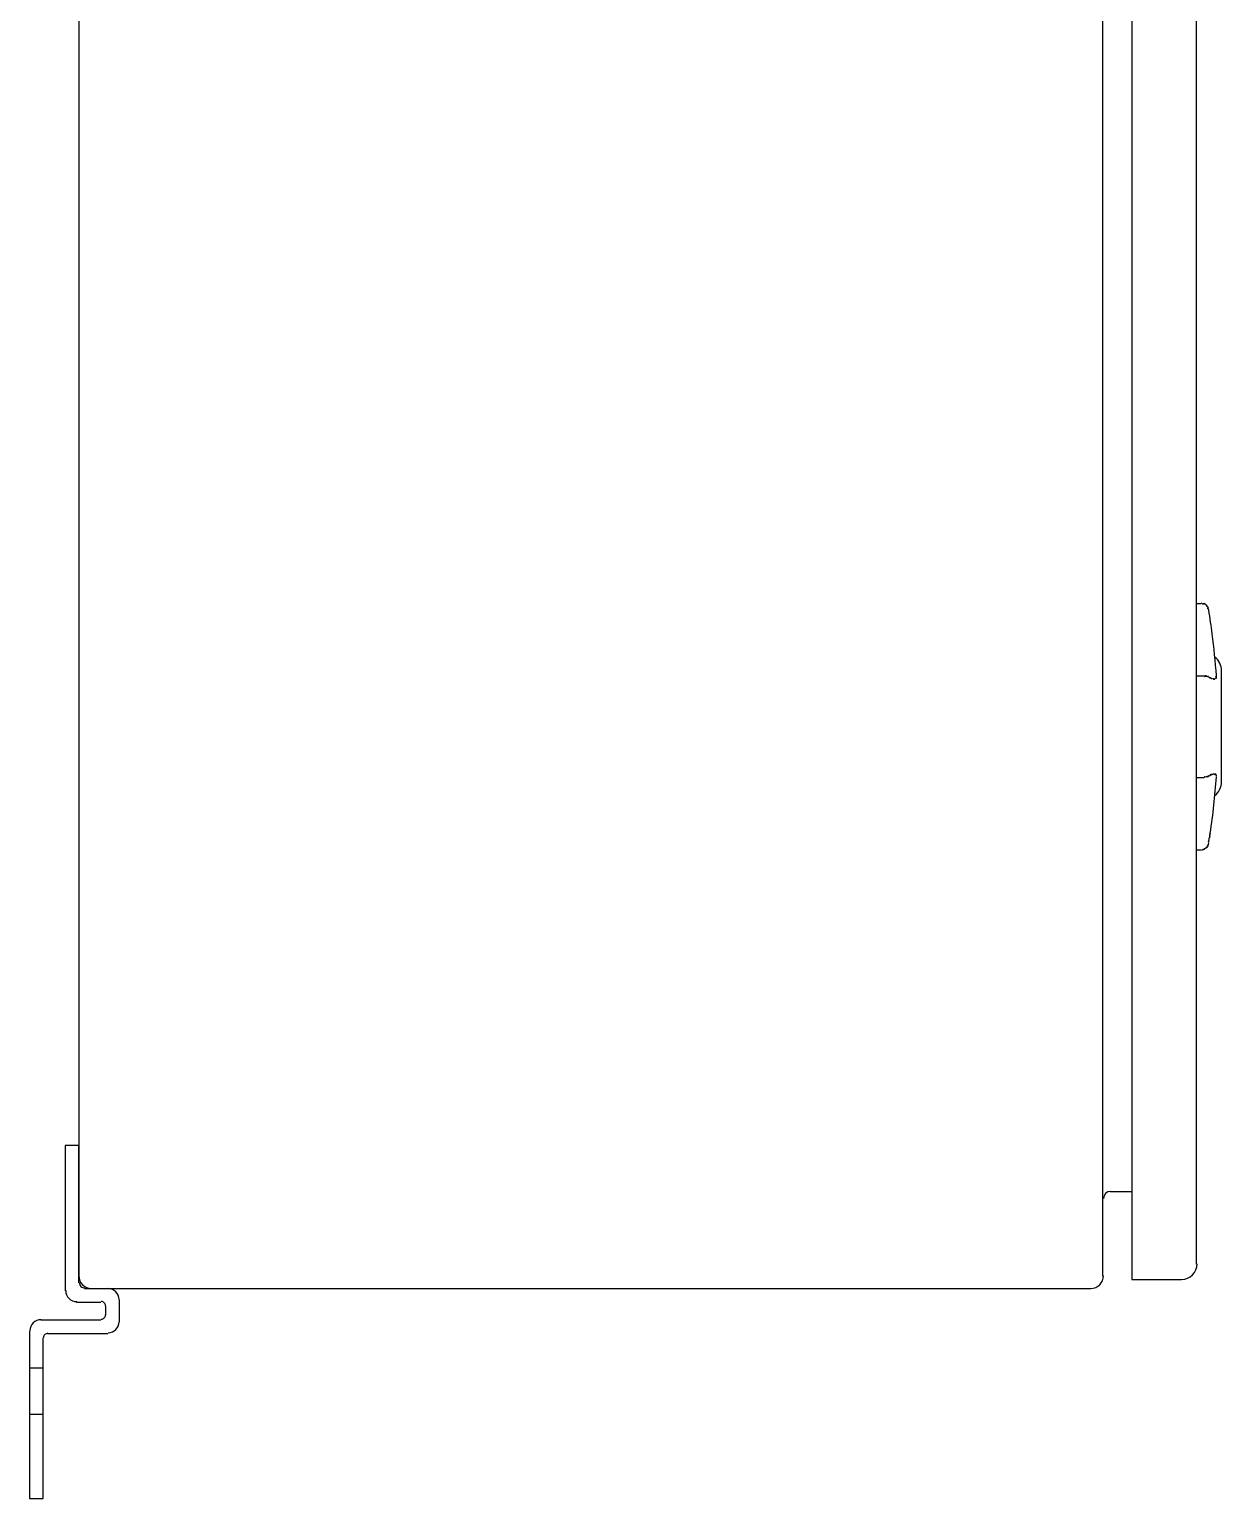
# Model space of a CAD drawing. Header units: feet. Extents: x -159 to 1687, y -48 to 1556.
# Drawn here: x 552.231 to 553.106, y 1042.877 to 1043.955 of the extents above; entities that cross this region are included whole.
import ezdxf

# ---------------------------------------------------------------- set-up
doc = ezdxf.new("R2010")
doc.units = ezdxf.units.FT
doc.header["$MEASUREMENT"] = 0
doc.layers.add('PDF_COLGADOR', color=7, linetype='Continuous', true_color=0x7f7f7f)
doc.layers.add('PDF_Cuadro', color=7, linetype='Continuous')

msp = doc.modelspace()

# ---------------------------------------------------------------- linework, layer by layer
at = {"layer": 'PDF_COLGADOR', "lineweight": 25}
for points in [[(552.26718, 1043.0352), (552.26718, 1043.13603), (552.25718, 1043.13603), (552.25718, 1043.02936)], [(552.27135, 1043.03103), (552.28843, 1043.03103)], [(552.26551, 1043.02103), (552.28343, 1043.02103)], [(552.28676, 1043.01811), (552.28676, 1043.01144)], [(552.29677, 1043.0227), (552.29677, 1043.00644)], [(552.23926, 1043.00811), (552.28343, 1043.00811)], [(552.23093, 1042.99978), (552.23093, 1042.87685), (552.24093, 1042.87685), (552.24093, 1042.99478)], [(552.24426, 1042.99811), (552.28843, 1042.99811)], [(552.24093, 1042.97269), (552.23093, 1042.97269)], [(552.24093, 1042.93852), (552.23093, 1042.93852)]]:
    msp.add_lwpolyline(points, dxfattribs=at)
for centre, radius, start, end in [((552.27156, 1043.0354), 0.00396, 179.99996, 270.00004), ((552.26572, 1043.02957), 0.00813, 180.00001, 269.99999), ((552.28864, 1043.0229), 0.00813, 0.00001, 89.99999), ((552.28364, 1043.01832), 0.00313, 359.99996, 90.00004), ((552.23947, 1042.99999), 0.00813, 90.00001, 179.99999), ((552.28364, 1043.01165), 0.00313, 269.99996, 0.00004), ((552.28864, 1043.00665), 0.00813, 270.00001, 359.99999), ((552.24447, 1042.99499), 0.00313, 89.99996, 180.00004)]:
    msp.add_arc(centre, radius, start, end, dxfattribs=at)
at = {"layer": 'PDF_Cuadro', "lineweight": 25}
for points in [[(552.26718, 1044.9907), (552.26718, 1043.0402)], [(553.01847, 1043.0402), (553.01847, 1044.9907)], [(553.07597, 1044.98987), (553.03972, 1044.98987), (553.03972, 1043.0377), (553.07597, 1043.0377)], [(553.08722, 1043.04895), (553.08722, 1044.97862)], [(553.08722, 1043.53355), (553.09055, 1043.53355)], [(553.09264, 1043.48022), (553.08722, 1043.48022)], [(553.10555, 1043.40271), (553.10555, 1043.48397)], [(553.08722, 1043.40605), (553.09264, 1043.40605)], [(553.09597, 1043.35979), (553.09597, 1043.35938)], [(553.09597, 1043.35854), (553.09597, 1043.35896)], [(553.09639, 1043.35979), (553.09639, 1043.36104)], [(553.09055, 1043.35271), (553.08722, 1043.35271)], [(553.02388, 1043.10228), (553.03972, 1043.10228)], [(552.27635, 1043.03103), (553.0093, 1043.03103)]]:
    msp.add_lwpolyline(points, dxfattribs=at)
for points in [[(553.09141, 1043.53354, 0.0206123), (553.09126, 1043.53355, -0.0020968), (553.09178, 1043.53351, 0.011745), (553.0916, 1043.53348)], [(553.09432, 1043.53256, 0.0115425), (553.09413, 1043.53273, 0.0125391), (553.09393, 1043.53289, 0.0119884), (553.09373, 1043.53304, 0.0118924), (553.09351, 1043.53318, 0.0119622), (553.0933, 1043.53331, 0.0125601), (553.09307, 1043.53343)], [(553.09499, 1043.5318, 0.0119595), (553.09484, 1043.532, 0.0124787), (553.09468, 1043.5322, 0.0117662), (553.0945, 1043.53239)], [(553.09543, 1043.53098, 0.011203), (553.09532, 1043.53117, 0.012315), (553.0952, 1043.53137)], [(553.10173, 1043.48071, 0.0145859), (553.09866, 1043.51136, 0.0082741), (553.09612, 1043.52866, 0.0004439), (553.09601, 1043.52936, 0.0226398), (553.09578, 1043.52985)], [(553.09639, 1043.36229), (553.0968, 1043.36271), (553.0968, 1043.36313, 0.0020634), (553.09695, 1043.36331)], [(553.09675, 1043.36198, 0.0003347), (553.09689, 1043.36288, 0.0004725), (553.09709, 1043.36418)]]:
    msp.add_lwpolyline(points, format="xyb", dxfattribs=at)
for points in [[(553.09215, 1043.53336, 0.0116183), (553.09192, 1043.53342, -0.0121842)], [(553.09313, 1043.48021, 0.0081509), (553.09296, 1043.48022, -0.0054848)]]:
    msp.add_lwpolyline(points, format="xyb", close=True, dxfattribs=at)
for centre, radius, start, end in [((553.09076, 1043.52705), 0.00692, 87.51486, 90.00868), ((553.09159, 1043.53204), 0.00152, 80.0401, 82.46644), ((553.09072, 1043.52823), 0.00533, 69.19086, 71.79379), ((553.09069, 1043.52858), 0.0054, 66.42972, 69.11118), ((553.09071, 1043.52823), 0.00533, 63.71796, 66.34801), ((553.09075, 1043.52834), 0.00522, 44.06428, 46.8454), ((553.09115, 1043.52861), 0.00474, 32.88198, 35.84402), ((553.09291, 1043.5292), 0.00264, 14.3616, 21.93858), ((553.0516, 1043.5125), 0.04741, 21.78109, 22.29738), ((553.08902, 1043.52769), 0.00742, 25.35474, 27.42509), ((553.09512, 1043.53051), 0.000827, 21.87999, 25.78704), ((553.09284, 1043.48418), 0.01271, 359.99981, 52.41692), ((553.09261, 1043.47115), 0.00906, 85.41222, 86.09841), ((553.09266, 1043.47237), 0.00784, 84.13733, 84.91709), ((553.09294, 1043.47276), 0.00787, 84.82169, 85.53531), ((553.09281, 1043.4718), 0.00883, 83.56918, 84.20086), ((553.09256, 1043.47178), 0.00884, 81.59047, 82.26147), ((553.09275, 1043.4708), 0.00942, 82.97501, 83.58299), ((553.09271, 1043.47025), 0.01039, 82.25387, 82.83315), ((553.09259, 1043.47175), 0.00887, 79.75969, 80.43187), ((553.09252, 1043.46917), 0.01149, 81.06749, 81.57866), ((553.09297, 1043.47202), 0.00818, 80.36537, 81.05823), ((553.09311, 1043.4738), 0.00639, 78.3805, 79.23618), ((553.09287, 1043.47139), 0.00882, 79.08719, 79.75659), ((553.09234, 1043.4693), 0.01097, 77.82, 78.33684), ((553.09279, 1043.47234), 0.00825, 75.91017, 76.59374), ((553.09282, 1043.47172), 0.00887, 76.45592, 77.12047), ((553.09294, 1043.47241), 0.00779, 74.72645, 75.43282), ((553.0932, 1043.47296), 0.00721, 73.95713, 74.69911), ((553.09293, 1043.47121), 0.009, 75.30468, 75.96271), ((553.09285, 1043.4721), 0.00811, 71.64269, 72.32586), ((553.09236, 1043.47013), 0.01016, 72.3351, 72.86678), ((553.09201, 1043.46814), 0.01214, 73.53978, 74.02995), ((553.09184, 1043.4681), 0.01263, 72.92593, 73.4025), ((553.09294, 1043.47191), 0.00822, 70.27905, 70.95825), ((553.09275, 1043.47139), 0.00926, 70.97865, 71.61691), ((553.0933, 1043.47283), 0.00724, 69.71226, 70.47623), ((553.09277, 1043.47092), 0.00923, 69.20358, 69.84231), ((553.09217, 1043.46991), 0.01084, 68.70969, 69.21885), ((553.09371, 1043.47356), 0.0064, 67.21227, 68.11755), ((553.09352, 1043.47297), 0.00711, 67.84025, 68.62012), ((553.09013, 1043.46563), 0.01564, 65.16703, 65.6505), ((553.09952, 1043.48544), 0.00657, 243.48659, 244.23329), ((553.10611, 1043.49782), 0.02081, 243.07974, 243.54239), ((553.10378, 1043.4939), 0.01611, 245.27153, 245.73741), ((553.10286, 1043.49166), 0.01354, 245.63196, 246.15267), ((553.10239, 1043.49094), 0.01263, 246.21299, 246.79887), ((553.10283, 1043.49181), 0.01376, 246.81824, 247.33711), ((553.10182, 1043.48931), 0.01106, 247.79687, 248.42165), ((553.10516, 1043.49776), 0.0204, 248.42668, 248.79492), ((553.10417, 1043.49541), 0.01759, 248.93296, 249.33286), ((553.10226, 1043.48999), 0.01225, 249.45362, 250.04211), ((553.10126, 1043.48697), 0.00878, 249.92532, 250.68942), ((553.10174, 1043.48917), 0.011, 252.00917, 252.66784), ((553.10273, 1043.49127), 0.01326, 250.76172, 251.29735), ((553.10381, 1043.49462), 0.01684, 251.48551, 251.8719), ((553.10103, 1043.48637), 0.00827, 254.04723, 254.81402), ((553.10152, 1043.48764), 0.00949, 253.26403, 253.9783), ((553.10155, 1043.48739), 0.00925, 252.63464, 253.35391), ((553.10105, 1043.48663), 0.00848, 254.85809, 255.68842), ((553.10098, 1043.4863), 0.00778, 255.67225, 256.46243), ((553.10098, 1043.48697), 0.00844, 258.43903, 259.20504), ((553.10028, 1043.48297), 0.00483, 259.19826, 260.39098), ((553.10109, 1043.48545), 0.00731, 256.55712, 257.45083), ((553.10096, 1043.48508), 0.00697, 257.47545, 258.3168), ((553.10069, 1043.48418), 0.00604, 260.34148, 261.41233), ((553.10032, 1043.48313), 0.00458, 262.68439, 264.00271), ((553.10027, 1043.48198), 0.00343, 261.31922, 262.89215), ((553.1003, 1043.48232), 0.00377, 265.42955, 266.99833), ((553.10038, 1043.48213), 0.00358, 264.10183, 265.46252), ((553.10036, 1043.48159), 0.00346, 266.95735, 268.48134), ((553.10035, 1043.48213), 0.00358, 268.56404, 270.06364), ((553.10035, 1043.48035), 0.00221, 270.03216, 272.26457), ((553.10035, 1043.48063), 0.0025, 272.21772, 274.34003), ((553.10034, 1043.4801), 0.00196, 274.21408, 276.6821), ((553.10033, 1043.48006), 0.00151, 279.10357, 281.90441), ((553.10031, 1043.4797), 0.00115, 284.85566, 288.01531), ((553.10034, 1043.4809), 0.00235, 276.82432, 278.99149), ((553.10038, 1043.47987), 0.00132, 281.77303, 284.8707), ((553.10039, 1043.47948), 0.00092, 291.08912, 295.14226), ((553.10034, 1043.47962), 0.00149, 288.18633, 291.31414), ((553.10035, 1043.47958), 0.00103, 305.98734, 309.52051), ((553.10026, 1043.47965), 0.00115, 320.59075, 323.63936), ((553.10022, 1043.47968), 0.0012, 323.83148, 326.81316), ((553.10071, 1043.4797), 0.00116, 295.07861, 298.36611), ((553.1002, 1043.47967), 0.00121, 330.17953, 332.97228), ((553.10078, 1043.47955), 0.000995, 298.66502, 302.58783), ((553.10073, 1043.47964), 0.00109, 302.33437, 305.8582), ((553.09945, 1043.48001), 0.00194, 358.81147, 2.88134), ((553.10073, 1043.47962), 0.00109, 309.80766, 313.24054), ((553.10086, 1043.4795), 0.000905, 312.58559, 316.63919), ((553.10062, 1043.47971), 0.00123, 317.00834, 320.13396), ((553.10043, 1043.47954), 0.00136, 327.13011, 330.33725), ((553.10046, 1043.47954), 0.00133, 333.23459, 336.36107), ((553.10031, 1043.47961), 0.00149, 336.14564, 339.05744), ((553.09998, 1043.47957), 0.00182, 339.14637, 341.75223), ((553.09996, 1043.47971), 0.00187, 341.9729, 344.116), ((553.10028, 1043.4795), 0.00151, 344.21413, 347.07837), ((553.10009, 1043.47956), 0.00171, 346.65973, 349.35346), ((553.10007, 1043.47992), 0.00173, 348.71595, 351.37383), ((553.0972, 1043.47999), 0.0046, 3.05065, 5.85745), ((553.10041, 1043.47952), 0.00139, 350.99051, 353.92903), ((553.09863, 1043.48001), 0.00318, 355.23213, 356.82213), ((553.09894, 1043.48002), 0.00286, 353.58954, 355.26703), ((553.09283, 1043.42109), 0.01463, 270.17299, 270.69725), ((553.09285, 1043.40991), 0.00344, 270.68572, 271.89153), ((553.09285, 1043.41496), 0.0085, 272.5303, 273.21426), ((553.09287, 1043.41491), 0.00845, 273.2342, 273.91994), ((553.0922, 1043.41836), 0.01191, 275.92789, 276.42789), ((553.09273, 1043.41712), 0.01066, 273.90562, 274.46038), ((553.09285, 1043.41487), 0.00841, 274.61067, 275.30104), ((553.0926, 1043.41475), 0.00827, 276.45919, 277.19438), ((553.09293, 1043.41457), 0.0081, 275.17256, 275.87511), ((553.09228, 1043.41929), 0.01287, 277.23151, 277.66824), ((553.09261, 1043.41515), 0.00867, 279.04956, 279.72544), ((553.09278, 1043.41547), 0.00902, 277.77446, 278.40393), ((553.0928, 1043.41381), 0.00731, 280.26096, 281.06238), ((553.09301, 1043.41437), 0.00831, 278.35353, 279.07989), ((553.09267, 1043.41466), 0.00817, 281.51786, 282.21199), ((553.09292, 1043.41495), 0.00848, 279.6877, 280.34364), ((553.09302, 1043.41412), 0.00764, 280.84122, 281.55975), ((553.09206, 1043.41834), 0.01192, 282.2063, 282.70507), ((553.09273, 1043.41534), 0.00885, 282.7117, 283.37715), ((553.09196, 1043.41751), 0.01111, 285.26806, 285.77784), ((553.09265, 1043.41507), 0.00858, 285.79563, 286.46323), ((553.09217, 1043.41812), 0.01174, 283.95135, 284.45131), ((553.0931, 1043.41484), 0.00835, 283.18145, 283.86244), ((553.09216, 1043.41796), 0.01159, 284.6818, 285.18164), ((553.09202, 1043.4176), 0.0112, 286.95902, 287.46901), ((553.09343, 1043.41337), 0.00675, 286.23747, 287.09496), ((553.09267, 1043.4155), 0.00941, 287.55101, 288.18876), ((553.09212, 1043.41714), 0.01073, 288.80536, 289.3225), ((553.09373, 1043.4127), 0.006, 289.67304, 290.59539), ((553.09223, 1043.41771), 0.01134, 288.18541, 288.68601), ((553.09162, 1043.41901), 0.01262, 289.40364, 289.87656), ((553.09238, 1043.41629), 0.0101, 290.32763, 290.93692), ((553.09405, 1043.41262), 0.00575, 291.67924, 293.26741), ((553.0915, 1043.41804), 0.01192, 293.26493, 294.42605), ((553.10558, 1043.3895), 0.01973, 116.3902, 116.95345), ((553.10039, 1043.40035), 0.0076, 115.55292, 116.52294), ((552.57462, 1043.44332), 0.52843, 351.49053, 356.00157), ((553.10033, 1043.4005), 0.0075, 113.34943, 114.02838), ((553.1003, 1043.40194), 0.00645, 111.7058, 112.42749), ((553.10034, 1043.40222), 0.00643, 111.01427, 111.73059), ((553.10048, 1043.40353), 0.00499, 98.31238, 99.15827), ((553.10036, 1043.40692), 0.00162, 85.43509, 87.23401), ((553.10039, 1043.40703), 0.00152, 82.63767, 84.44974), ((553.10036, 1043.40716), 0.00139, 79.47058, 81.53402), ((553.10034, 1043.40749), 0.00105, 75.45058, 77.79677), ((553.09284, 1043.40292), 0.01271, 307.58308, 0.00019), ((553.10028, 1043.40638), 0.00217, 77.72746, 79.26127), ((553.10037, 1043.40719), 0.00135, 73.24449, 75.50038), ((553.10081, 1043.40764), 0.000901, 67.98717, 70.77857), ((553.10078, 1043.40753), 0.00101, 66.01167, 68.66294), ((553.10081, 1043.4076), 0.000933, 63.09147, 65.86211), ((553.1009, 1043.40778), 0.000736, 60.55212, 63.88141), ((553.10083, 1043.40762), 0.000909, 58.29414, 61.11545), ((553.10081, 1043.40758), 0.000947, 56.17912, 58.77789), ((553.10096, 1043.40779), 0.00069, 53.04525, 56.76359), ((553.10032, 1043.4072), 0.00106, 3.65786, 6.4188), ((553.10077, 1043.40751), 0.00103, 49.41756, 51.76205), ((553.10041, 1043.40714), 0.00137, 38.46363, 40.49511), ((553.10031, 1043.40706), 0.0015, 33.11033, 34.94033), ((553.10049, 1043.40722), 0.00131, 6.67715, 9.13951), ((553.09694, 1043.40683), 0.00486, 355.00143, 355.91028), ((553.10086, 1043.40719), 0.000938, 4.84575, 7.78531), ((553.0987, 1043.40709), 0.0031, 359.8103, 0.94872), ((553.09823, 1043.40704), 0.00358, 358.05447, 359.10961), ((553.08957, 1043.3596), 0.00667, 350.49781, 351.27003), ((553.0995, 1043.35844), 0.00329, 170.17281, 171.27086), ((553.08335, 1043.36022), 0.01315, 350.39391, 350.94047), ((553.10151, 1043.35839), 0.00517, 170.37359, 171.24936), ((553.08104, 1043.36374), 0.01561, 350.8922, 351.39678), ((553.10249, 1043.36111), 0.00592, 170.78466, 171.60824), ((553.1002, 1043.36192), 0.00354, 170.44386, 171.49289), ((553.07758, 1043.36542), 0.01944, 350.88667, 351.33676), ((553.11012, 1043.36018), 0.01345, 170.73548, 171.27898), ((553.1047, 1043.36141), 0.00792, 170.84448, 171.55659), ((553.06776, 1043.36942), 0.02951, 351.23558, 351.60632), ((553.10641, 1043.36245), 0.00955, 170.92921, 171.571), ((553.09076, 1043.35928), 0.00615, 269.98441, 270.84109), ((553.09076, 1043.35591), 0.00278, 270.82617, 272.09917), ((553.02409, 1043.09707), 0.00521, 90.0007, 179.9993), ((553.07618, 1043.04915), 0.01146, 270.00039, 359.99961), ((552.27656, 1043.0404), 0.00938, 180.00025, 269.99975), ((553.00951, 1043.0404), 0.00938, 270.00025, 359.99975)]:
    msp.add_arc(centre, radius, start, end, dxfattribs=at)
for points in [[(553.09344, 1043.48025), (553.09337, 1043.48025), (553.09331, 1043.48026), (553.09324, 1043.48026)], [(553.09494, 1043.4804), (553.0949, 1043.4804), (553.09487, 1043.48041), (553.09483, 1043.48042)], [(553.09601, 1043.47933), (553.096, 1043.47933), (553.096, 1043.47933), (553.096, 1043.47934)], [(553.09639, 1043.4799), (553.09636, 1043.47991), (553.09634, 1043.47992), (553.09632, 1043.47993)], [(553.09654, 1043.47937), (553.09648, 1043.47939), (553.09642, 1043.47941), (553.09637, 1043.47944)], [(553.09671, 1043.47958), (553.09679, 1043.47954), (553.09688, 1043.4795), (553.09697, 1043.47945)], [(553.09698, 1043.47949), (553.09698, 1043.47948), (553.09698, 1043.47948), (553.09698, 1043.47948)], [(553.09721, 1043.47916), (553.09724, 1043.47915), (553.09728, 1043.47913), (553.09732, 1043.47911)], [(553.09778, 1043.47915), (553.09782, 1043.47913), (553.09786, 1043.47912), (553.09789, 1043.4791)], [(553.10177, 1043.4802), (553.10175, 1043.48037), (553.10174, 1043.48054), (553.10173, 1043.48071)], [(553.10178, 1043.47981), (553.10178, 1043.47987), (553.10178, 1043.47992), (553.10178, 1043.47998)], [(553.09271, 1043.4067), (553.09278, 1043.4067), (553.09284, 1043.4067), (553.09291, 1043.4067)], [(553.09328, 1043.40646), (553.09328, 1043.40646), (553.09329, 1043.40646), (553.09329, 1043.40646)], [(553.09588, 1043.4071), (553.09593, 1043.40713), (553.09599, 1043.40715), (553.09605, 1043.40717)], [(553.09695, 1043.4079), (553.09693, 1043.40789), (553.09691, 1043.40788), (553.09688, 1043.40787)], [(553.09707, 1043.40763), (553.09705, 1043.40762), (553.09702, 1043.40761), (553.097, 1043.4076)], [(553.09721, 1043.40756), (553.09718, 1043.40755), (553.09715, 1043.40754), (553.09713, 1043.40752)], [(553.09723, 1043.40744), (553.09721, 1043.40743), (553.09719, 1043.40742), (553.09716, 1043.4074)], [(553.0973, 1043.40788), (553.09728, 1043.40787), (553.09726, 1043.40786), (553.09723, 1043.40785)], [(553.09744, 1043.40801), (553.09741, 1043.408), (553.09738, 1043.40799), (553.09736, 1043.40798)], [(553.09769, 1043.40777), (553.09767, 1043.40776), (553.09765, 1043.40775), (553.09762, 1043.40774)], [(553.09778, 1043.40781), (553.09776, 1043.4078), (553.09773, 1043.40779), (553.0977, 1043.40778)], [(553.09781, 1043.40761), (553.09779, 1043.4076), (553.09777, 1043.40759), (553.09774, 1043.40758)], [(553.09784, 1043.40828), (553.09782, 1043.40827), (553.0978, 1043.40826), (553.09777, 1043.40825)], [(553.09814, 1043.40799), (553.09812, 1043.40798), (553.09809, 1043.40797), (553.09807, 1043.40796)], [(553.09818, 1043.40782), (553.09816, 1043.40781), (553.09813, 1043.4078), (553.0981, 1043.40779)], [(553.09821, 1043.40794), (553.09818, 1043.40793), (553.09816, 1043.40792), (553.09814, 1043.40792)], [(553.09837, 1043.4081), (553.09834, 1043.40809), (553.09831, 1043.40808), (553.09829, 1043.40807)], [(553.09841, 1043.40833), (553.09838, 1043.40832), (553.09835, 1043.40831), (553.09833, 1043.40831)], [(553.09853, 1043.4081), (553.09851, 1043.40809), (553.09848, 1043.40809), (553.09846, 1043.40808)], [(553.09859, 1043.40812), (553.09857, 1043.40812), (553.09855, 1043.40811), (553.09853, 1043.4081)], [(553.09861, 1043.40787), (553.09859, 1043.40786), (553.09856, 1043.40785), (553.09853, 1043.40784)], [(553.09866, 1043.4081), (553.09864, 1043.40809), (553.09862, 1043.40808), (553.09859, 1043.40808)], [(553.09872, 1043.4082), (553.09869, 1043.4082), (553.09867, 1043.40819), (553.09865, 1043.40818)], [(553.09877, 1043.4082), (553.09874, 1043.40819), (553.09872, 1043.40818), (553.09869, 1043.40818)], [(553.09894, 1043.40813), (553.09891, 1043.40812), (553.09889, 1043.40811), (553.09886, 1043.40811)], [(553.09894, 1043.40821), (553.09891, 1043.40821), (553.09889, 1043.4082), (553.09887, 1043.40819)], [(553.09902, 1043.40827), (553.099, 1043.40826), (553.09897, 1043.40826), (553.09895, 1043.40825)], [(553.09904, 1043.40821), (553.09902, 1043.4082), (553.09899, 1043.40819), (553.09897, 1043.40819)], [(553.0992, 1043.40835), (553.09917, 1043.40835), (553.09915, 1043.40834), (553.09913, 1043.40834)], [(553.09923, 1043.40837), (553.0992, 1043.40837), (553.09918, 1043.40836), (553.09916, 1043.40836)], [(553.09935, 1043.40841), (553.09932, 1043.4084), (553.0993, 1043.4084), (553.09927, 1043.40839)], [(553.09938, 1043.40833), (553.09936, 1043.40833), (553.09934, 1043.40832), (553.09931, 1043.40832)], [(553.0994, 1043.40846), (553.09938, 1043.40846), (553.09935, 1043.40845), (553.09933, 1043.40845)], [(553.09944, 1043.40841), (553.09942, 1043.40841), (553.0994, 1043.4084), (553.09938, 1043.4084)], [(553.09946, 1043.40805), (553.09944, 1043.40805), (553.09942, 1043.40805), (553.0994, 1043.40804)], [(553.09953, 1043.40837), (553.0995, 1043.40836), (553.09948, 1043.40836), (553.09946, 1043.40835)], [(553.09966, 1043.4085), (553.09963, 1043.4085), (553.09961, 1043.40849), (553.09959, 1043.40849)], [(553.09966, 1043.40808), (553.09964, 1043.40807), (553.09962, 1043.40807), (553.0996, 1043.40807)], [(553.09988, 1043.40852), (553.09986, 1043.40852), (553.09984, 1043.40851), (553.09982, 1043.40851)], [(553.09994, 1043.40853), (553.09992, 1043.40853), (553.09989, 1043.40853), (553.09987, 1043.40852)], [(553.10004, 1043.40854), (553.10002, 1043.40853), (553.1, 1043.40853), (553.09997, 1043.40853)], [(553.10003, 1043.40853), (553.10002, 1043.40853), (553.1, 1043.40853), (553.09998, 1043.40852)], [(553.10013, 1043.40854), (553.10011, 1043.40854), (553.10009, 1043.40854), (553.10007, 1043.40854)], [(553.10023, 1043.40813), (553.10021, 1043.40813), (553.10019, 1043.40813), (553.10017, 1043.40813)], [(553.10029, 1043.40855), (553.10027, 1043.40855), (553.10025, 1043.40855), (553.10023, 1043.40854)], [(553.10034, 1043.40855), (553.10033, 1043.40855), (553.10031, 1043.40855), (553.10029, 1043.40855)], [(553.10041, 1043.40855), (553.10039, 1043.40855), (553.10037, 1043.40855), (553.10034, 1043.40855)], [(553.10045, 1043.40854), (553.10043, 1043.40855), (553.10041, 1043.40855), (553.10039, 1043.40855)], [(553.10048, 1043.40854), (553.10047, 1043.40854), (553.10045, 1043.40854), (553.10043, 1043.40855)], [(553.10062, 1043.40853), (553.1006, 1043.40853), (553.10058, 1043.40854), (553.10056, 1043.40854)], [(553.10068, 1043.40852), (553.10067, 1043.40852), (553.10065, 1043.40853), (553.10063, 1043.40853)], [(553.10099, 1043.40832), (553.10098, 1043.40833), (553.10097, 1043.40834), (553.10096, 1043.40834)], [(553.10105, 1043.40785), (553.10104, 1043.40786), (553.10104, 1043.40787), (553.10103, 1043.40788)], [(553.1011, 1043.40849), (553.10109, 1043.40849), (553.10107, 1043.4085), (553.10106, 1043.4085)], [(553.10111, 1043.40779), (553.1011, 1043.4078), (553.10109, 1043.40781), (553.10108, 1043.40782)], [(553.10114, 1043.40818), (553.10113, 1043.40819), (553.10112, 1043.4082), (553.10111, 1043.40821)], [(553.10118, 1043.40771), (553.10117, 1043.40772), (553.10117, 1043.40773), (553.10116, 1043.40774)], [(553.10133, 1043.4075), (553.10132, 1043.40752), (553.10132, 1043.40753), (553.10131, 1043.40755)], [(553.10136, 1043.40738), (553.10135, 1043.40739), (553.10135, 1043.40741), (553.10135, 1043.40742)], [(553.10138, 1043.40719), (553.10138, 1043.4072), (553.10138, 1043.40722), (553.10138, 1043.40723)], [(553.10139, 1043.40712), (553.10139, 1043.40713), (553.10139, 1043.40715), (553.10139, 1043.40717)], [(553.1015, 1043.40824), (553.10149, 1043.40825), (553.10148, 1043.40826), (553.10147, 1043.40827)], [(553.10154, 1043.40792), (553.10154, 1043.40793), (553.10153, 1043.40794), (553.10152, 1043.40796)], [(553.10159, 1043.40784), (553.10159, 1043.40785), (553.10158, 1043.40786), (553.10157, 1043.40788)], [(553.10162, 1043.4078), (553.10161, 1043.40781), (553.1016, 1043.40783), (553.10159, 1043.40784)], [(553.10164, 1043.40776), (553.10163, 1043.40777), (553.10163, 1043.40779), (553.10162, 1043.4078)], [(553.10166, 1043.40771), (553.10165, 1043.40773), (553.10165, 1043.40774), (553.10164, 1043.40776)], [(553.10168, 1043.40767), (553.10168, 1043.40769), (553.10167, 1043.4077), (553.10166, 1043.40771)], [(553.1017, 1043.40763), (553.10169, 1043.40764), (553.10169, 1043.40766), (553.10168, 1043.40767)], [(553.10172, 1043.40759), (553.10171, 1043.4076), (553.1017, 1043.40761), (553.1017, 1043.40763)], [(553.10173, 1043.40755), (553.10172, 1043.40756), (553.10172, 1043.40757), (553.10172, 1043.40759)], [(553.10175, 1043.40752), (553.10175, 1043.40753), (553.10174, 1043.40755), (553.10174, 1043.40757)], [(553.10175, 1043.40746), (553.10175, 1043.40748), (553.10175, 1043.40749), (553.10174, 1043.4075)], [(553.10177, 1043.40742), (553.10177, 1043.40743), (553.10177, 1043.40745), (553.10176, 1043.40746)], [(553.10178, 1043.40737), (553.10178, 1043.40738), (553.10178, 1043.4074), (553.10177, 1043.40742)], [(553.1018, 1043.40719), (553.1018, 1043.40721), (553.1018, 1043.40723), (553.1018, 1043.40725)], [(553.1018, 1043.40703), (553.1018, 1043.40705), (553.1018, 1043.40707), (553.1018, 1043.40708)], [(553.1018, 1043.40693), (553.1018, 1043.40695), (553.1018, 1043.40697), (553.1018, 1043.40698)], [(553.1018, 1043.40664), (553.1018, 1043.40664), (553.1018, 1043.40664), (553.1018, 1043.40664)], [(553.1018, 1043.40651), (553.1018, 1043.40652), (553.1018, 1043.40654), (553.1018, 1043.40655)], [(553.10183, 1043.40665), (553.10183, 1043.40668), (553.10183, 1043.40672), (553.10183, 1043.40675)], [(553.09565, 1043.3575), (553.09565, 1043.3575), (553.09565, 1043.35749), (553.09565, 1043.35749)], [(553.09574, 1043.35771), (553.09574, 1043.35772), (553.09574, 1043.35773), (553.09574, 1043.35774)], [(553.09577, 1043.35858), (553.09577, 1043.3586), (553.09577, 1043.35862), (553.09578, 1043.35864)], [(553.09583, 1043.35744), (553.09583, 1043.35745), (553.09583, 1043.35746), (553.09583, 1043.35746)], [(553.09584, 1043.35769), (553.09584, 1043.35768), (553.09584, 1043.35767), (553.09584, 1043.35767)], [(553.09586, 1043.35748), (553.09586, 1043.35747), (553.09586, 1043.35746), (553.09585, 1043.35745)], [(553.0959, 1043.35794), (553.09589, 1043.35793), (553.09589, 1043.35791), (553.09589, 1043.35789)], [(553.09593, 1043.35797), (553.09593, 1043.35795), (553.09593, 1043.35794), (553.09592, 1043.35792)], [(553.09592, 1043.35759), (553.09592, 1043.35758), (553.09592, 1043.35757), (553.09592, 1043.35756)], [(553.09594, 1043.35754), (553.09594, 1043.35755), (553.09594, 1043.35755), (553.09594, 1043.35756)], [(553.09602, 1043.35793), (553.09602, 1043.35791), (553.09602, 1043.3579), (553.09602, 1043.35789)], [(553.09608, 1043.35888), (553.09608, 1043.35892), (553.09609, 1043.35896), (553.09609, 1043.35899)], [(553.09608, 1043.35753), (553.09608, 1043.35754), (553.09608, 1043.35755), (553.09608, 1043.35756)], [(553.0961, 1043.35973), (553.09611, 1043.35977), (553.09611, 1043.3598), (553.09612, 1043.35984)], [(553.09611, 1043.35782), (553.09612, 1043.35784), (553.09612, 1043.35785), (553.09612, 1043.35786)], [(553.09614, 1043.35856), (553.09614, 1043.35859), (553.09615, 1043.35862), (553.09615, 1043.35866)], [(553.09614, 1043.35822), (553.09614, 1043.35823), (553.09614, 1043.35823), (553.09614, 1043.35824)], [(553.09614, 1043.35755), (553.09614, 1043.35755), (553.09614, 1043.35754), (553.09614, 1043.35753)], [(553.09618, 1043.35781), (553.09618, 1043.35782), (553.09618, 1043.35783), (553.09618, 1043.35784)], [(553.09619, 1043.35784), (553.09619, 1043.35786), (553.09619, 1043.35787), (553.09619, 1043.35789)], [(553.0962, 1043.35924), (553.09621, 1043.35927), (553.09621, 1043.35929), (553.09622, 1043.35932)], [(553.09621, 1043.35763), (553.09621, 1043.35764), (553.09622, 1043.35766), (553.09622, 1043.35767)], [(553.09624, 1043.35948), (553.09624, 1043.3595), (553.09625, 1043.35953), (553.09625, 1043.35956)], [(553.09626, 1043.35912), (553.09626, 1043.35914), (553.09627, 1043.35917), (553.09627, 1043.3592)], [(553.0963, 1043.35863), (553.0963, 1043.35864), (553.0963, 1043.35865), (553.0963, 1043.35866)], [(553.0963, 1043.35835), (553.0963, 1043.35836), (553.0963, 1043.35837), (553.0963, 1043.35838)], [(553.09634, 1043.35951), (553.09634, 1043.35953), (553.09634, 1043.35955), (553.09635, 1043.35957)], [(553.09637, 1043.36121), (553.09637, 1043.36123), (553.09637, 1043.36124), (553.09638, 1043.36125)], [(553.09641, 1043.359), (553.09641, 1043.35897), (553.0964, 1043.35894), (553.0964, 1043.35891)], [(553.09641, 1043.36121), (553.09641, 1043.36123), (553.09642, 1043.36126), (553.09642, 1043.36129)], [(553.09643, 1043.361), (553.09643, 1043.36102), (553.09643, 1043.36103), (553.09643, 1043.36104)], [(553.09643, 1043.36021), (553.09643, 1043.36022), (553.09643, 1043.36022), (553.09643, 1043.36023)], [(553.09649, 1043.36038), (553.09649, 1043.36039), (553.09649, 1043.3604), (553.0965, 1043.36041)], [(553.0965, 1043.36007), (553.0965, 1043.36009), (553.09651, 1043.3601), (553.09651, 1043.36012)], [(553.09653, 1043.36152), (553.09654, 1043.36154), (553.09654, 1043.36157), (553.09654, 1043.36159)], [(553.09656, 1043.36138), (553.09657, 1043.36142), (553.09658, 1043.36147), (553.09659, 1043.36152)], [(553.0966, 1043.36369), (553.0966, 1043.3637), (553.0966, 1043.36372), (553.0966, 1043.36374)], [(553.09663, 1043.36071), (553.09663, 1043.36073), (553.09664, 1043.36074), (553.09664, 1043.36076)], [(553.09668, 1043.36176), (553.09669, 1043.3618), (553.09669, 1043.36183), (553.0967, 1043.36186)], [(553.09674, 1043.3621), (553.09675, 1043.36214), (553.09676, 1043.36218), (553.09676, 1043.36223)], [(553.09675, 1043.36284), (553.09675, 1043.36285), (553.09675, 1043.36287), (553.09675, 1043.36288)], [(553.09676, 1043.36373), (553.09677, 1043.36375), (553.09677, 1043.36377), (553.09677, 1043.36379)], [(553.09678, 1043.35996), (553.09678, 1043.35997), (553.09679, 1043.35999), (553.09679, 1043.36001)], [(553.0969, 1043.36288), (553.0969, 1043.36289), (553.0969, 1043.36291), (553.0969, 1043.36292)], [(553.09694, 1043.36329), (553.09694, 1043.36331), (553.09694, 1043.36333), (553.09695, 1043.36335)], [(553.09697, 1043.36418), (553.09698, 1043.36422), (553.09699, 1043.36427), (553.09699, 1043.36431)], [(553.09699, 1043.36176), (553.097, 1043.36179), (553.097, 1043.36183), (553.09701, 1043.36186)], [(553.09705, 1043.36421), (553.09706, 1043.36424), (553.09706, 1043.36427), (553.09707, 1043.3643)], [(553.0971, 1043.36391), (553.0971, 1043.36395), (553.09711, 1043.36398), (553.09711, 1043.36402)], [(553.09726, 1043.36483), (553.09728, 1043.36492), (553.09729, 1043.36501), (553.0973, 1043.3651)], [(553.09114, 1043.35272), (553.09115, 1043.35272), (553.09117, 1043.35272), (553.09119, 1043.35272)], [(553.09125, 1043.35273), (553.09126, 1043.35273), (553.09128, 1043.35273), (553.0913, 1043.35273)], [(553.09131, 1043.35313), (553.09132, 1043.35313), (553.09133, 1043.35313), (553.09134, 1043.35313)], [(553.09137, 1043.35313), (553.09138, 1043.35313), (553.09139, 1043.35313), (553.0914, 1043.35314)], [(553.09143, 1043.35274), (553.09144, 1043.35274), (553.09146, 1043.35274), (553.09147, 1043.35274)], [(553.09145, 1043.35278), (553.09147, 1043.35278), (553.09148, 1043.35279), (553.0915, 1043.35279)], [(553.09149, 1043.35317), (553.09151, 1043.35317), (553.09152, 1043.35317), (553.09154, 1043.35317)], [(553.09149, 1043.35275), (553.09151, 1043.35275), (553.09152, 1043.35275), (553.09154, 1043.35275)], [(553.0915, 1043.35315), (553.09151, 1043.35315), (553.09152, 1043.35315), (553.09153, 1043.35315)], [(553.09151, 1043.35287), (553.09153, 1043.35288), (553.09155, 1043.35288), (553.09156, 1043.35288)], [(553.09151, 1043.35272), (553.09152, 1043.35273), (553.09153, 1043.35273), (553.09154, 1043.35273)], [(553.09154, 1043.35314), (553.09155, 1043.35315), (553.09156, 1043.35315), (553.09157, 1043.35315)], [(553.09161, 1043.35315), (553.09162, 1043.35315), (553.09163, 1043.35316), (553.09164, 1043.35316)], [(553.09162, 1043.35315), (553.09163, 1043.35315), (553.09165, 1043.35316), (553.09166, 1043.35316)], [(553.09166, 1043.35316), (553.09167, 1043.35317), (553.09168, 1043.35317), (553.09169, 1043.35317)], [(553.0917, 1043.35289), (553.09172, 1043.3529), (553.09174, 1043.3529), (553.09176, 1043.3529)], [(553.09175, 1043.35278), (553.09176, 1043.35278), (553.09178, 1043.35278), (553.0918, 1043.35278)], [(553.0918, 1043.35319), (553.09181, 1043.35319), (553.09182, 1043.35319), (553.09183, 1043.3532)], [(553.09184, 1043.35294), (553.09186, 1043.35294), (553.09188, 1043.35295), (553.09189, 1043.35295)], [(553.09186, 1043.3533), (553.09188, 1043.3533), (553.0919, 1043.3533), (553.09191, 1043.35331)], [(553.09195, 1043.35295), (553.09197, 1043.35295), (553.09199, 1043.35295), (553.092, 1043.35296)], [(553.09199, 1043.35316), (553.09199, 1043.35316), (553.092, 1043.35316), (553.09201, 1043.35317)], [(553.09201, 1043.35335), (553.09202, 1043.35335), (553.09203, 1043.35335), (553.09204, 1043.35335)], [(553.09201, 1043.35323), (553.09202, 1043.35323), (553.09203, 1043.35323), (553.09204, 1043.35323)], [(553.09201, 1043.35317), (553.09202, 1043.35317), (553.09203, 1043.35317), (553.09203, 1043.35317)], [(553.09206, 1043.35341), (553.09208, 1043.35342), (553.09209, 1043.35342), (553.0921, 1043.35342)], [(553.09207, 1043.35318), (553.09208, 1043.35318), (553.09209, 1043.35318), (553.0921, 1043.35318)], [(553.09217, 1043.35331), (553.09218, 1043.35331), (553.0922, 1043.35331), (553.09221, 1043.35332)], [(553.0922, 1043.35292), (553.09221, 1043.35293), (553.09223, 1043.35293), (553.09224, 1043.35294)], [(553.09224, 1043.35326), (553.09225, 1043.35326), (553.09226, 1043.35326), (553.09227, 1043.35327)], [(553.09227, 1043.35333), (553.09228, 1043.35334), (553.0923, 1043.35334), (553.09231, 1043.35335)], [(553.09229, 1043.35324), (553.0923, 1043.35324), (553.09231, 1043.35324), (553.09232, 1043.35324)], [(553.09232, 1043.35324), (553.09232, 1043.35325), (553.09233, 1043.35325), (553.09234, 1043.35325)], [(553.09234, 1043.35323), (553.09235, 1043.35324), (553.09236, 1043.35324), (553.09237, 1043.35324)], [(553.09236, 1043.35321), (553.09238, 1043.35321), (553.0924, 1043.35322), (553.09241, 1043.35322)], [(553.09241, 1043.35327), (553.09243, 1043.35327), (553.09245, 1043.35328), (553.09246, 1043.35328)], [(553.09249, 1043.35326), (553.0925, 1043.35326), (553.09251, 1043.35326), (553.09252, 1043.35327)], [(553.0925, 1043.35343), (553.09251, 1043.35343), (553.09252, 1043.35343), (553.09253, 1043.35344)], [(553.09254, 1043.35366), (553.09255, 1043.35366), (553.09257, 1043.35367), (553.09259, 1043.35367)], [(553.0926, 1043.35331), (553.09262, 1043.35331), (553.09263, 1043.35332), (553.09264, 1043.35332)], [(553.09264, 1043.35348), (553.09265, 1043.35348), (553.09266, 1043.35349), (553.09267, 1043.35349)], [(553.09266, 1043.35331), (553.09267, 1043.35332), (553.09268, 1043.35332), (553.09269, 1043.35333)], [(553.09267, 1043.35349), (553.09268, 1043.3535), (553.0927, 1043.3535), (553.09271, 1043.35351)], [(553.09271, 1043.3534), (553.09272, 1043.35341), (553.09274, 1043.35342), (553.09275, 1043.35342)], [(553.09274, 1043.35352), (553.09275, 1043.35352), (553.09276, 1043.35353), (553.09277, 1043.35353)], [(553.09277, 1043.35353), (553.09278, 1043.35354), (553.09279, 1043.35354), (553.0928, 1043.35354)], [(553.09278, 1043.35388), (553.09279, 1043.35389), (553.0928, 1043.35389), (553.09281, 1043.3539)], [(553.09283, 1043.35356), (553.09285, 1043.35356), (553.09286, 1043.35357), (553.09287, 1043.35357)], [(553.09289, 1043.35369), (553.0929, 1043.3537), (553.09292, 1043.3537), (553.09293, 1043.35371)], [(553.09292, 1043.35363), (553.09293, 1043.35363), (553.09294, 1043.35364), (553.09295, 1043.35364)], [(553.09295, 1043.35344), (553.09296, 1043.35344), (553.09297, 1043.35345), (553.09298, 1043.35345)], [(553.09304, 1043.35368), (553.09305, 1043.35368), (553.09307, 1043.35369), (553.09308, 1043.35369)], [(553.09311, 1043.35375), (553.09312, 1043.35375), (553.09313, 1043.35376), (553.09315, 1043.35377)], [(553.09312, 1043.35358), (553.09313, 1043.35359), (553.09314, 1043.35359), (553.09315, 1043.3536)], [(553.09313, 1043.35367), (553.09314, 1043.35368), (553.09315, 1043.35368), (553.09317, 1043.35369)], [(553.09315, 1043.35371), (553.09316, 1043.35372), (553.09318, 1043.35372), (553.09319, 1043.35373)], [(553.09316, 1043.354), (553.09317, 1043.354), (553.09318, 1043.35401), (553.09319, 1043.35401)], [(553.09321, 1043.3536), (553.09322, 1043.35361), (553.09323, 1043.35361), (553.09324, 1043.35362)], [(553.09323, 1043.35348), (553.09324, 1043.35349), (553.09325, 1043.35349), (553.09326, 1043.3535)], [(553.09324, 1043.35353), (553.09325, 1043.35354), (553.09327, 1043.35355), (553.09328, 1043.35355)], [(553.09328, 1043.35355), (553.09329, 1043.35356), (553.0933, 1043.35357), (553.09331, 1043.35357)], [(553.09329, 1043.35378), (553.0933, 1043.35379), (553.09331, 1043.35379), (553.09332, 1043.3538)], [(553.09331, 1043.3536), (553.09332, 1043.35361), (553.09333, 1043.35361), (553.09334, 1043.35362)], [(553.09334, 1043.35384), (553.09335, 1043.35385), (553.09336, 1043.35385), (553.09337, 1043.35386)], [(553.09339, 1043.35373), (553.0934, 1043.35374), (553.09341, 1043.35374), (553.09343, 1043.35375)], [(553.09343, 1043.35375), (553.09344, 1043.35376), (553.09345, 1043.35376), (553.09346, 1043.35377)], [(553.09346, 1043.35377), (553.09347, 1043.35378), (553.09348, 1043.35378), (553.09349, 1043.35379)], [(553.09349, 1043.35379), (553.09351, 1043.3538), (553.09352, 1043.35381), (553.09353, 1043.35381)], [(553.09364, 1043.35388), (553.09365, 1043.35389), (553.09366, 1043.3539), (553.09367, 1043.35391)], [(553.09368, 1043.35383), (553.0937, 1043.35384), (553.09371, 1043.35384), (553.09372, 1043.35385)], [(553.09372, 1043.35405), (553.09373, 1043.35405), (553.09374, 1043.35406), (553.09375, 1043.35407)], [(553.09372, 1043.35366), (553.09374, 1043.35367), (553.09375, 1043.35367), (553.09376, 1043.35368)], [(553.09376, 1043.35408), (553.09377, 1043.35408), (553.09377, 1043.35409), (553.09378, 1043.3541)], [(553.09381, 1043.35372), (553.09382, 1043.35373), (553.09384, 1043.35374), (553.09385, 1043.35374)], [(553.09382, 1043.35412), (553.09383, 1043.35412), (553.09383, 1043.35413), (553.09384, 1043.35414)], [(553.09385, 1043.35435), (553.09386, 1043.35436), (553.09387, 1043.35437), (553.09389, 1043.35438)], [(553.09389, 1043.35438), (553.0939, 1043.35439), (553.09391, 1043.3544), (553.09392, 1043.35441)], [(553.09389, 1043.35428), (553.0939, 1043.35428), (553.09391, 1043.35429), (553.09392, 1043.3543)], [(553.0939, 1043.35387), (553.09392, 1043.35388), (553.09393, 1043.35389), (553.09394, 1043.3539)], [(553.09392, 1043.35419), (553.09392, 1043.3542), (553.09393, 1043.3542), (553.09394, 1043.35421)], [(553.09397, 1043.35423), (553.09398, 1043.35424), (553.09398, 1043.35425), (553.09399, 1043.35425)], [(553.09399, 1043.35425), (553.094, 1043.35426), (553.09401, 1043.35426), (553.09402, 1043.35427)], [(553.09401, 1043.35385), (553.09402, 1043.35386), (553.09403, 1043.35387), (553.09404, 1043.35387)], [(553.09403, 1043.35407), (553.09404, 1043.35408), (553.09405, 1043.35409), (553.09406, 1043.35409)], [(553.09414, 1043.35384), (553.09415, 1043.35385), (553.09416, 1043.35385), (553.09417, 1043.35386)], [(553.09421, 1043.35433), (553.09422, 1043.35434), (553.09423, 1043.35435), (553.09424, 1043.35436)], [(553.09427, 1043.35448), (553.09427, 1043.35449), (553.09428, 1043.3545), (553.09429, 1043.35451)], [(553.09433, 1043.35454), (553.09434, 1043.35455), (553.09435, 1043.35456), (553.09436, 1043.35457)], [(553.09434, 1043.35431), (553.09435, 1043.35432), (553.09436, 1043.35433), (553.09437, 1043.35434)], [(553.09435, 1043.35422), (553.09436, 1043.35423), (553.09437, 1043.35424), (553.09438, 1043.35425)], [(553.09436, 1043.35457), (553.09437, 1043.35458), (553.09438, 1043.35459), (553.09439, 1043.3546)], [(553.09438, 1043.35467), (553.09439, 1043.35468), (553.0944, 1043.35469), (553.09441, 1043.3547)], [(553.09443, 1043.35474), (553.09443, 1043.35475), (553.09444, 1043.35475), (553.09445, 1043.35476)], [(553.09443, 1043.35464), (553.09443, 1043.35464), (553.09444, 1043.35465), (553.09445, 1043.35466)], [(553.09444, 1043.35418), (553.09445, 1043.35419), (553.09446, 1043.3542), (553.09447, 1043.3542)], [(553.09447, 1043.3542), (553.09448, 1043.35421), (553.09449, 1043.35422), (553.0945, 1043.35423)], [(553.09448, 1043.35463), (553.0945, 1043.35465), (553.09451, 1043.35466), (553.09452, 1043.35467)], [(553.09448, 1043.35454), (553.09449, 1043.35455), (553.09449, 1043.35456), (553.0945, 1043.35457)], [(553.09456, 1043.3545), (553.09457, 1043.35451), (553.09458, 1043.35452), (553.09459, 1043.35453)], [(553.09456, 1043.35429), (553.09457, 1043.3543), (553.09458, 1043.3543), (553.09459, 1043.35431)], [(553.09457, 1043.35515), (553.09457, 1043.35516), (553.09458, 1043.35517), (553.09459, 1043.35518)], [(553.09463, 1043.35485), (553.09464, 1043.35486), (553.09465, 1043.35487), (553.09466, 1043.35488)], [(553.09468, 1043.3545), (553.09469, 1043.35451), (553.0947, 1043.35452), (553.09471, 1043.35453)], [(553.09473, 1043.35524), (553.09474, 1043.35524), (553.09475, 1043.35525), (553.09475, 1043.35526)], [(553.09476, 1043.35474), (553.09477, 1043.35475), (553.09478, 1043.35476), (553.09479, 1043.35477)], [(553.09476, 1043.35442), (553.09477, 1043.35443), (553.09478, 1043.35444), (553.09479, 1043.35445)], [(553.09478, 1043.35502), (553.09479, 1043.35503), (553.09479, 1043.35504), (553.0948, 1043.35505)], [(553.0948, 1043.35505), (553.09481, 1043.35506), (553.09482, 1043.35507), (553.09483, 1043.35508)], [(553.09481, 1043.35468), (553.09482, 1043.35469), (553.09482, 1043.3547), (553.09483, 1043.35471)], [(553.09486, 1043.35539), (553.09486, 1043.3554), (553.09487, 1043.35541), (553.09488, 1043.35542)], [(553.09486, 1043.35449), (553.09487, 1043.3545), (553.09488, 1043.35451), (553.09489, 1043.35452)], [(553.09488, 1043.35501), (553.09489, 1043.35502), (553.09489, 1043.35503), (553.0949, 1043.35504)], [(553.09489, 1043.35463), (553.0949, 1043.35464), (553.09491, 1043.35464), (553.09491, 1043.35465)], [(553.09493, 1043.35482), (553.09494, 1043.35483), (553.09495, 1043.35484), (553.09496, 1043.35485)], [(553.09495, 1043.35568), (553.09495, 1043.35569), (553.09496, 1043.3557), (553.09497, 1043.35572)], [(553.09496, 1043.35485), (553.09497, 1043.35486), (553.09498, 1043.35488), (553.09499, 1043.35489)], [(553.09498, 1043.35528), (553.09499, 1043.35529), (553.095, 1043.35531), (553.095, 1043.35532)], [(553.09504, 1043.35522), (553.09504, 1043.35523), (553.09505, 1043.35524), (553.09506, 1043.35525)], [(553.09514, 1043.35509), (553.09514, 1043.3551), (553.09515, 1043.35511), (553.09516, 1043.35512)], [(553.09514, 1043.35508), (553.09515, 1043.35509), (553.09516, 1043.3551), (553.09517, 1043.35511)], [(553.09518, 1043.35558), (553.09519, 1043.35559), (553.09519, 1043.3556), (553.0952, 1043.35561)], [(553.09518, 1043.35542), (553.09519, 1043.35543), (553.0952, 1043.35544), (553.0952, 1043.35545)], [(553.09518, 1043.35528), (553.09519, 1043.35529), (553.0952, 1043.35531), (553.09521, 1043.35532)], [(553.09522, 1043.35565), (553.09523, 1043.35566), (553.09524, 1043.35567), (553.09524, 1043.35568)], [(553.09524, 1043.35521), (553.09524, 1043.35522), (553.09525, 1043.35523), (553.09526, 1043.35524)], [(553.09525, 1043.35494), (553.09525, 1043.35495), (553.09526, 1043.35496), (553.09527, 1043.35498)], [(553.09526, 1043.35572), (553.09527, 1043.35573), (553.09528, 1043.35574), (553.09528, 1043.35575)], [(553.09528, 1043.35575), (553.09529, 1043.35576), (553.0953, 1043.35578), (553.0953, 1043.35579)], [(553.09529, 1043.35566), (553.0953, 1043.35567), (553.09531, 1043.35569), (553.09531, 1043.3557)], [(553.0953, 1043.35531), (553.09531, 1043.35532), (553.09532, 1043.35533), (553.09532, 1043.35533)], [(553.09531, 1043.3557), (553.09532, 1043.35571), (553.09532, 1043.35572), (553.09533, 1043.35573)], [(553.09532, 1043.35583), (553.09533, 1043.35584), (553.09534, 1043.35585), (553.09534, 1043.35586)], [(553.09532, 1043.35563), (553.09533, 1043.35564), (553.09534, 1043.35565), (553.09534, 1043.35566)], [(553.09532, 1043.35549), (553.09533, 1043.35551), (553.09534, 1043.35552), (553.09534, 1043.35553)], [(553.09532, 1043.35533), (553.09533, 1043.35534), (553.09534, 1043.35535), (553.09534, 1043.35536)], [(553.09536, 1043.35558), (553.09536, 1043.35559), (553.09537, 1043.3556), (553.09538, 1043.35561)], [(553.09538, 1043.35593), (553.09538, 1043.35594), (553.09539, 1043.35595), (553.0954, 1043.35596)], [(553.09541, 1043.35589), (553.09542, 1043.3559), (553.09542, 1043.35592), (553.09543, 1043.35593)], [(553.09544, 1043.35573), (553.09545, 1043.35574), (553.09545, 1043.35576), (553.09546, 1043.35577)], [(553.09546, 1043.35577), (553.09547, 1043.35578), (553.09547, 1043.35579), (553.09548, 1043.3558)], [(553.09548, 1043.35622), (553.09548, 1043.35623), (553.09549, 1043.35624), (553.09549, 1043.35625)], [(553.0955, 1043.35608), (553.0955, 1043.35609), (553.09551, 1043.35611), (553.09551, 1043.35612)], [(553.09552, 1043.3559), (553.09553, 1043.35591), (553.09553, 1043.35592), (553.09554, 1043.35593)], [(553.09554, 1043.35593), (553.09554, 1043.35595), (553.09555, 1043.35596), (553.09555, 1043.35597)], [(553.09557, 1043.35624), (553.09557, 1043.35626), (553.09558, 1043.35627), (553.09558, 1043.35628)], [(553.09558, 1043.35636), (553.09559, 1043.35637), (553.09559, 1043.35639), (553.0956, 1043.3564)], [(553.09558, 1043.35603), (553.09559, 1043.35604), (553.09559, 1043.35605), (553.0956, 1043.35607)], [(553.09561, 1043.35643), (553.09561, 1043.35645), (553.09562, 1043.35646), (553.09562, 1043.35647)], [(553.09562, 1043.35647), (553.09563, 1043.35648), (553.09563, 1043.35649), (553.09564, 1043.35651)], [(553.09563, 1043.35714), (553.09563, 1043.35715), (553.09564, 1043.35716), (553.09564, 1043.35717)], [(553.09563, 1043.35623), (553.09563, 1043.35624), (553.09564, 1043.35625), (553.09564, 1043.35626)], [(553.09564, 1043.35651), (553.09564, 1043.35652), (553.09565, 1043.35653), (553.09565, 1043.35654)], [(553.09565, 1043.35654), (553.09566, 1043.35656), (553.09566, 1043.35657), (553.09566, 1043.35658)], [(553.09566, 1043.35658), (553.09567, 1043.35659), (553.09567, 1043.35661), (553.09568, 1043.35662)], [(553.09566, 1043.35568), (553.09567, 1043.3557), (553.09567, 1043.35571), (553.09568, 1043.35572)], [(553.09568, 1043.35739), (553.09569, 1043.35739), (553.09569, 1043.3574), (553.09569, 1043.35741)], [(553.0957, 1043.35691), (553.09571, 1043.35692), (553.09571, 1043.35694), (553.09571, 1043.35695)], [(553.0957, 1043.35676), (553.09571, 1043.35677), (553.09571, 1043.35678), (553.09571, 1043.35679)], [(553.0957, 1043.35669), (553.09571, 1043.35671), (553.09571, 1043.35672), (553.09572, 1043.35673)], [(553.09572, 1043.35669), (553.09573, 1043.35671), (553.09573, 1043.35672), (553.09574, 1043.35673)], [(553.09575, 1043.3569), (553.09575, 1043.35691), (553.09576, 1043.35693), (553.09576, 1043.35694)], [(553.09577, 1043.35691), (553.09577, 1043.35692), (553.09578, 1043.35694), (553.09578, 1043.35695)], [(553.09578, 1043.35697), (553.09578, 1043.35698), (553.09578, 1043.35698), (553.09579, 1043.35699)], [(553.09578, 1043.3567), (553.09578, 1043.35671), (553.09578, 1043.35672), (553.09579, 1043.35673)], [(553.0958, 1043.35575), (553.09581, 1043.35576), (553.09582, 1043.35578), (553.09582, 1043.35579)], [(553.09583, 1043.35684), (553.09584, 1043.35685), (553.09584, 1043.35686), (553.09584, 1043.35688)], [(553.09584, 1043.35707), (553.09585, 1043.35708), (553.09585, 1043.35709), (553.09585, 1043.35711)], [(553.09584, 1043.35698), (553.09584, 1043.35699), (553.09585, 1043.357), (553.09585, 1043.35701)], [(553.09586, 1043.35728), (553.09586, 1043.35729), (553.09587, 1043.3573), (553.09587, 1043.35731)], [(553.09586, 1043.35588), (553.09587, 1043.35589), (553.09587, 1043.3559), (553.09588, 1043.35592)], [(553.09588, 1043.35738), (553.09588, 1043.35738), (553.09587, 1043.35737), (553.09587, 1043.35736)], [(553.09588, 1043.35722), (553.09588, 1043.35722), (553.09588, 1043.35723), (553.09588, 1043.35723)], [(553.09589, 1043.35709), (553.09589, 1043.3571), (553.09589, 1043.35711), (553.0959, 1043.35712)], [(553.09592, 1043.35735), (553.09592, 1043.35736), (553.09592, 1043.35737), (553.09592, 1043.35738)], [(553.09593, 1043.35719), (553.09594, 1043.35719), (553.09594, 1043.35719), (553.09594, 1043.3572)], [(553.09595, 1043.35738), (553.09594, 1043.35737), (553.09594, 1043.35737), (553.09594, 1043.35736)], [(553.09595, 1043.35732), (553.09595, 1043.35733), (553.09596, 1043.35733), (553.09596, 1043.35734)], [(553.09595, 1043.35733), (553.09595, 1043.35733), (553.09596, 1043.35733), (553.09596, 1043.35733)], [(553.09595, 1043.35694), (553.09595, 1043.35695), (553.09595, 1043.35695), (553.09595, 1043.35695)], [(553.09596, 1043.35739), (553.09596, 1043.35739), (553.09596, 1043.3574), (553.09596, 1043.3574)], [(553.09596, 1043.35739), (553.09596, 1043.35739), (553.09596, 1043.35739), (553.09596, 1043.35739)], [(553.09601, 1043.35688), (553.09601, 1043.35689), (553.09601, 1043.3569), (553.09602, 1043.35691)], [(553.09608, 1043.35721), (553.09608, 1043.35723), (553.09609, 1043.35724), (553.09609, 1043.35726)], [(553.09609, 1043.35712), (553.09609, 1043.35713), (553.09609, 1043.35714), (553.09609, 1043.35715)], [(553.09609, 1043.35703), (553.09609, 1043.35704), (553.09609, 1043.35705), (553.09609, 1043.35706)], [(553.09609, 1043.35652), (553.09609, 1043.35653), (553.09609, 1043.35655), (553.0961, 1043.35656)], [(553.0961, 1043.35677), (553.0961, 1043.35678), (553.09611, 1043.35679), (553.09611, 1043.3568)], [(553.0961, 1043.35672), (553.0961, 1043.35673), (553.0961, 1043.35674), (553.09611, 1043.35676)], [(553.09624, 1043.35679), (553.09624, 1043.35681), (553.09625, 1043.35682), (553.09625, 1043.35684)]]:
    msp.add_open_spline(points, degree=3, dxfattribs=at)

doc.saveas('drawing.dxf')
